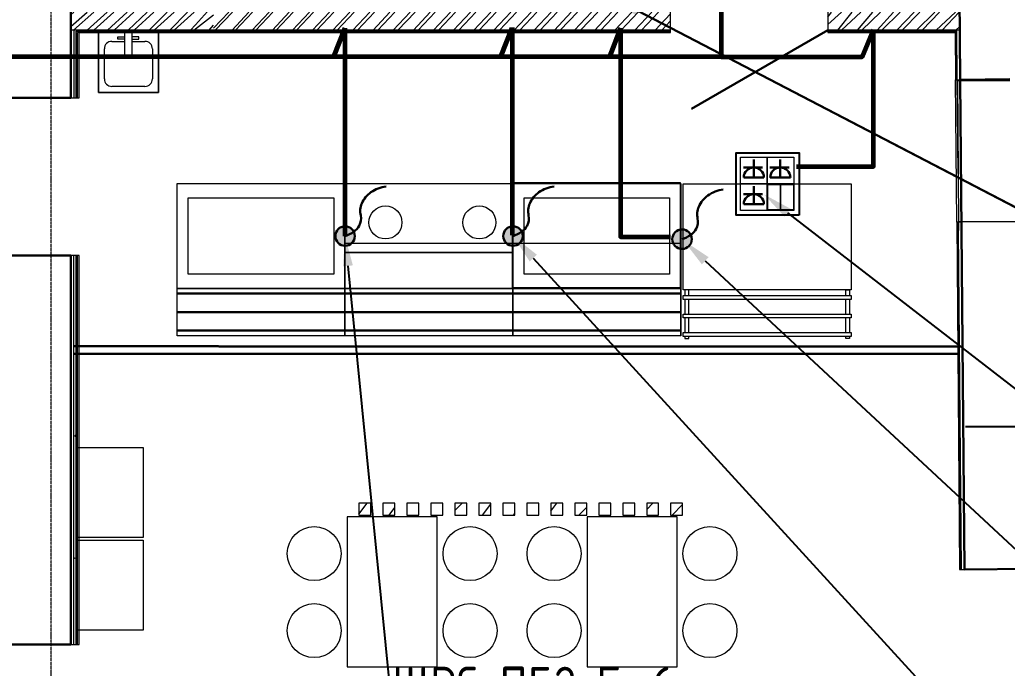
# Model space of a CAD drawing. Header units: millimetres. Extents: x -32 to 417638015, y -35 to 175284279.
# Drawn here: x 416313396 to 416319982, y 175258853 to 175263175 of the extents above; entities that cross this region are included whole.
import ezdxf
from ezdxf import colors
from ezdxf.entities.mleader import LeaderData, LeaderLine
from ezdxf.enums import TextEntityAlignment as Align
from ezdxf.math import Vec2, Vec3

# ---------------------------------------------------------------- set-up
doc = ezdxf.new("R2010")
doc.units = ezdxf.units.MM
doc.linetypes.add('ADSK_Линия сетки', pattern=[25, 20, -2.5, 0, -2.5])
doc.linetypes.add('ADSK_Штриховая_ш3 п1_5', pattern=[4.5, 3, -1.5])
for name, color, linetype, lineweight in [('_ЭМ_В полу', 26, 'Кабель в трубе', 60), ('_ЭМ_гофра', 5, 'Continuous', 60), ('_ЭМ_ТХ_пищеблок', 7, 'Continuous', 30), ('Атрибут', 7, 'Continuous', 5), ('Двери', 7, 'Continuous', 9), ('Оборудование', 7, 'Continuous', 18), ('Ограждение', 7, 'Continuous', 9), ('Оси', 253, 'Continuous', 9), ('Пищ_ОБорудование', 7, 'Continuous', 0), ('Сантехника', 7, 'Continuous', 18), ('Стены внутренние', 7, 'Continuous', 18), ('Стены наружные', 7, 'Continuous', 18), ('Стены несущие', 7, 'Continuous', 30), ('Стены отделка', 7, 'Continuous', 30), ('Стены штриховка', 7, 'Continuous', 9), ('ШТРИХОВКА', 252, 'Continuous', 15), ('Электро', 250, 'Continuous', 25), ('ЭОМ_Кабель для СУП', 150, 'Continuous', 9), ('ЭОМ_Кабельный вывод', 1, 'Continuous', 35)]:
    doc.layers.add(name, color=color, linetype=linetype, lineweight=lineweight)
for name, color, linetype in [('_ЭМ_Надписи', 7, 'Continuous'), ('PDF __ЭМ_Надписи', 7, 'Continuous'), ('ВНУТРЯНКА', 1, 'Continuous'), ('ЭОМ_Лотки рабочие', 5, 'Continuous')]:
    doc.layers.add(name, color=color, linetype=linetype)
doc.layers.add('PDF _ЭОМ _розетки', color=7, linetype='Continuous', true_color=0xeb0000)
doc.layers.add('Линии', color=7, linetype='Continuous', lineweight=9, true_color=0x00a600)
doc.styles.add('GOST Common', font='GOST_Common.ttf', dxfattribs={"width": 0.9, "height": 349.9999999999996})
doc.styles.add('ISOCPEUR', font='isocpeur.ttf', dxfattribs={"width": 0.85, "height": 274.9999999999997})
doc.styles.add('ЭОМ', font='isocpeur.ttf', dxfattribs={"width": 0.85, "height": 250})
doc.linetypes.add('Кабель в трубе', pattern='A,8,[133,ltypeshp.shx,S=1,R=0,X=10,Y=1.3],-3,[130,ltypeshp.shx,S=1.5,R=-45,X=-1.5,Y=0],8', length=19)
pattern_1 = [(45, (-31496.66335460375, 188.9018102923583), (-67.35192090801866, 67.35192090801866), []), (45, (-31451.76205460375, 188.9018102923583), (-67.35192090801866, 67.35192090801866), [])]

# ---------------------------------------------------------------- blocks, each defined once
blk = doc.blocks.new('_ЭМ_ТХ_Пищеблок')
at = {"layer": 'Оборудование', "color": 8}
for p, q in [((58426.31944596171, 32544.50999897247), (59546.31939578633, 32544.50999897247)), ((58426.31944596171, 31844.50983806216), (58426.31944596171, 32544.50999897247)), ((59546.31939578633, 32544.50999897247), (59546.31939578633, 31844.50983806216)), ((59546.31939578633, 31844.50983806216), (58426.31944596171, 31844.50983806216)), ((55524.56399908816, 30180.17139745396), (55524.56399908816, 30780.17139745396)), ((55524.56399908816, 30780.17139745396), (55964.56399908816, 30780.17139745396)), ((55964.56399908816, 30780.17139745396), (55964.56399908816, 30180.17139745396)), ((55964.56399908816, 30180.17139745396), (55524.56399908816, 30180.17139745396)), ((55524.56399908816, 29561.30993879514), (55524.56399908816, 30161.30993879514)), ((55524.56399908816, 30161.30993879514), (55964.56399908816, 30161.30993879514)), ((55964.56399908816, 30161.30993879514), (55964.56399908816, 29561.30993879514)), ((55964.56399908816, 29561.30993879514), (55524.56399908816, 29561.30993879514))]:
    blk.add_line(p, q, dxfattribs=at)
for points in [[(57324.4128524322, 30317.99643738959), (57324.4128524322, 29317.99643738959), (57924.4128524322, 29317.99643738959), (57924.4128524322, 30317.99643738959), (57324.4128524322, 30317.99643738959)], [(58924.41285243223, 30317.99643738959), (58924.41285243223, 29317.99643738959), (59524.41285243223, 29317.99643738959), (59524.41285243223, 30317.99643738959), (58924.41285243223, 30317.99643738959)]]:
    blk.add_lwpolyline(points, dxfattribs=at)
for centre in [(57104.75902408978, 30072.21913761347), (58144.06668077462, 30072.21913761347), (58704.75902408981, 30072.21913761347), (59744.06668077465, 30072.21913761347), (57104.75902408978, 29558.84773311661), (58144.06668077462, 29558.84773311661), (58704.75902408981, 29558.84773311661), (59744.06668077465, 29558.84773311661)]:
    blk.add_circle(centre, 180, dxfattribs=at)
at = {"layer": 'Пищ_ОБорудование', "color": 8, "lineweight": 15}
for points in [[(57310.11798858376, 31523.98853492335), (56190.11798858376, 31523.98853492335), (56190.11798858376, 32538.98853492335), (57310.11798858376, 32538.98853492335), (57310.11798858376, 31523.98853492335), (57310.11798858376, 32538.98853492335), (57310.11798858376, 31838.98853492335), (56190.11798858376, 31838.98853492335)], [(58430.11793840837, 31523.98853492335), (57310.11793840837, 31523.98853492335), (57310.11793840837, 32538.98853492335), (58430.11793840837, 32538.98853492335), (58430.11793840837, 31523.98853492335), (58430.11793840837, 31838.98853492335), (57310.11793840837, 31838.98853492335)], [(59550.11793840838, 31523.98853492335), (58430.11793840838, 31523.98853492335), (58430.11793840838, 32538.98853492335), (59550.11793840838, 32538.98853492335), (59550.11793840838, 31523.98853492335), (59550.11793840838, 32538.98853492335), (59550.11793840838, 31838.98853492335), (58430.11793840838, 31838.98853492335)], [(57235.11798858376, 31933.98853492335), (56265.11798858376, 31933.98853492335), (56265.11798858376, 32443.98853492335), (57235.11798858376, 32443.98853492335), (57235.11798858376, 31933.98853492335)], [(59475.11793840838, 31933.98853492335), (58505.11793840838, 31933.98853492335), (58505.11793840838, 32443.98853492335), (59475.11793840838, 32443.98853492335), (59475.11793840838, 31933.98853492335)], [(58430.11793840837, 31838.98853492335), (58430.11793840837, 32138.98853492335), (57310.11793840837, 32138.98853492335), (57310.11793840837, 31838.98853492335), (58430.11793840837, 31838.98853492335)], [(58430.11793840837, 32078.98853492335), (58430.11793840837, 32078.98853492335), (57310.11793840837, 32078.98853492335)], [(58430.11793840837, 32078.98853492335), (58430.11793840837, 31803.98853492335), (57310.11793840837, 31803.98853492335), (57310.11793840837, 32078.98853492335), (58430.11793840837, 32078.98853492335)]]:
    blk.add_lwpolyline(points, dxfattribs=at)
at = {"layer": 'Пищ_ОБорудование', "color": 8}
for points in [[(59566.43389052287, 31830.86457031989), (59566.43389052287, 32535.86457031989), (60686.43389052287, 32535.86457031989), (60686.43389052287, 31830.86457031989)], [(59550.11796349607, 31838.98853492335), (59550.11796349607, 32138.98868683816), (58430.11796349607, 32138.98868683816), (58430.11796349607, 31838.98853492335)], [(60686.43389052327, 31765.74923846649), (59566.43389052327, 31765.74923846649), (59566.43389052327, 31791.44772528124), (60686.43389052327, 31791.44772528124)], [(60686.43389052327, 31642.90405697655), (59566.43389052327, 31642.90405697655), (59566.43389052327, 31668.60254379082), (60686.43389052327, 31668.60254379082)], [(60686.43389052281, 31520.05887548666), (59566.43389052281, 31520.05887548666), (59566.43389052281, 31545.75736230094), (60686.43389052281, 31545.75736230094)]]:
    blk.add_lwpolyline(points, close=True, dxfattribs=at)
at = {"layer": 'Пищ_ОБорудование', "color": 8, "lineweight": 15}
for points in [[(56190.11798858375, 31523.98853492335), (56190.11798858375, 31838.98838300855), (57310.11793840837, 31838.98838300855), (57310.11793840837, 31523.98853492335)], [(57310.11798858375, 31523.98853492335), (57310.11798858375, 31838.98838300855), (58430.11793840837, 31838.98838300855), (58430.11793840837, 31523.98853492335)], [(58430.11793840837, 31523.98853492335), (58430.11793840837, 31838.98838300855), (59550.11788823298, 31838.98838300855), (59550.11788823298, 31523.98853492335)], [(56190.11798858375, 31800.3251301345), (56190.11798858375, 31809.17281216467), (57310.11793840837, 31809.17281216467), (57310.11793840837, 31800.3251301345)], [(57310.11798858375, 31800.3251301345), (57310.11798858375, 31809.17281216467), (58430.11793840837, 31809.17281216467), (58430.11793840837, 31800.3251301345)], [(58430.11793840837, 31800.3251301345), (58430.11793840837, 31809.17281216467), (59550.11788823298, 31809.17281216467), (59550.11788823298, 31800.3251301345)], [(56190.11798858375, 31677.06461795086), (56190.11798858375, 31685.91229998104), (57310.11793840837, 31685.91229998104), (57310.11793840837, 31677.06461795086)], [(57310.11798858375, 31677.06461795086), (57310.11798858375, 31685.91229998104), (58430.11793840837, 31685.91229998104), (58430.11793840837, 31677.06461795086)], [(58430.11793840837, 31677.06461795086), (58430.11793840837, 31685.91229998104), (59550.11788823298, 31685.91229998104), (59550.11788823298, 31677.06461795086)], [(56190.11798858375, 31553.80410576722), (56190.11798858375, 31562.6517877974), (57310.11793840837, 31562.6517877974), (57310.11793840837, 31553.80410576722)], [(57310.11798858375, 31553.80410576722), (57310.11798858375, 31562.6517877974), (58430.11793840837, 31562.6517877974), (58430.11793840837, 31553.80410576722)], [(58430.11793840837, 31553.80410576722), (58430.11793840837, 31562.6517877974), (59550.11788823298, 31562.6517877974), (59550.11788823298, 31553.80410576722)]]:
    blk.add_lwpolyline(points, close=True, dxfattribs=at)
at = {"layer": 'Пищ_ОБорудование', "color": 8}
for points in [[(59602.96840760758, 31791.44772528124), (59602.96840760758, 31830.83957031986), (59577.26992079307, 31830.83957031986), (59577.26992079307, 31791.44772528124)], [(60649.89937343897, 31791.44772528124), (60649.89937343897, 31830.83957031986), (60675.59786025347, 31830.83957031986), (60675.59786025347, 31791.44772528124)], [(59577.26992079307, 31765.74923846649), (59577.26992079307, 31668.60254379082)], [(59602.96840760758, 31668.60254379082), (59602.96840760758, 31765.74923846649)], [(60649.89937343897, 31668.60254379082), (60649.89937343897, 31765.74923846649)], [(60675.59786025347, 31765.74923846649), (60675.59786025347, 31668.60254379082)], [(59577.26992079307, 31642.90405697655), (59577.26992079307, 31545.75736230094)], [(59602.96840760758, 31545.75736230094), (59602.96840760758, 31642.90405697655)], [(60649.89937343897, 31545.75736230094), (60649.89937343897, 31642.90405697655)], [(60675.59786025347, 31642.90405697655), (60675.59786025347, 31545.75736230094)], [(59577.26992079307, 31520.05887548666), (59577.26992079307, 31505.81457031984), (59602.96840760758, 31505.81457031984), (59602.96840760758, 31520.05887548666)], [(60675.59786025347, 31520.05887548666), (60675.59786025347, 31505.81457031984), (60649.89937343897, 31505.81457031984), (60649.89937343897, 31520.05887548666)]]:
    blk.add_lwpolyline(points, dxfattribs=at)
blk.add_lwpolyline([(60126.45889052283, 31830.83957031986, 1), (60126.40889052278, 31830.83957031986, 1)], format="xyb", close=True, dxfattribs=at)
at = {"layer": 'Пищ_ОБорудование', "color": 8, "lineweight": 15}
for centre in [(57580.11793840837, 32278.98853492335), (58206.11793840837, 32278.98853492335)]:
    blk.add_circle(centre, 110, dxfattribs=at)
at = {"layer": 'Атрибут', "color": 8, "style": 'ISOCPEUR', "width": 0.85}
blk.add_attdef('№_ПОЗИЦИИ', text='', height=150, rotation=90, dxfattribs=at).set_placement((58331.67525722168, 39155.16258932042), align=Align.MIDDLE_CENTER)
blk = doc.blocks.new('ТХ пищеблок....')
at = {"layer": 'Оборудование', "color": 8}
for p, q in [((5761.027797204792, 17212.36734056642), (6881.027747029439, 17212.36734056642)), ((5761.027797204792, 16512.36717965611), (5761.027797204792, 17212.36734056642)), ((6881.027747029439, 17212.36734056642), (6881.027747029439, 16512.36717965611)), ((6881.027747029439, 16512.36717965611), (5761.027797204792, 16512.36717965611)), ((2859.272350331303, 14848.02873904794), (2859.272350331303, 15448.02873904794)), ((2859.272350331303, 15448.02873904794), (3299.272350331303, 15448.02873904794)), ((3299.272350331303, 15448.02873904794), (3299.272350331303, 14848.02873904794)), ((3299.272350331303, 14848.02873904794), (2859.272350331303, 14848.02873904794)), ((2859.272350331303, 14229.16728038911), (2859.272350331303, 14829.16728038911)), ((2859.272350331303, 14829.16728038911), (3299.272350331303, 14829.16728038911)), ((3299.272350331303, 14829.16728038911), (3299.272350331303, 14229.16728038911)), ((3299.272350331303, 14229.16728038911), (2859.272350331303, 14229.16728038911))]:
    blk.add_line(p, q, dxfattribs=at)
for points in [[(4659.121203675284, 14985.85377898352), (4659.121203675284, 13985.85377898352), (5259.121203675284, 13985.85377898352), (5259.121203675284, 14985.85377898352), (4659.121203675284, 14985.85377898352)], [(6259.121203675342, 14985.85377898352), (6259.121203675342, 13985.85377898352), (6859.121203675342, 13985.85377898352), (6859.121203675342, 14985.85377898352), (6259.121203675342, 14985.85377898352)]]:
    blk.add_lwpolyline(points, dxfattribs=at)
for centre in [(4439.467375332897, 14740.07647920743), (5478.775032017729, 14740.07647920743), (6039.467375332955, 14740.07647920743), (7078.775032017729, 14740.07647920743), (4439.467375332897, 14226.70507471054), (5478.775032017729, 14226.70507471054), (6039.467375332955, 14226.70507471054), (7078.775032017729, 14226.70507471054)]:
    blk.add_circle(centre, 180, dxfattribs=at)
at = {"layer": 'Пищ_ОБорудование', "color": 8, "lineweight": 15}
for points in [[(4644.826339826861, 16191.8458765173), (3524.826339826861, 16191.8458765173), (3524.826339826861, 17206.8458765173), (4644.826339826861, 17206.8458765173), (4644.826339826861, 16191.8458765173), (4644.826339826861, 17206.8458765173), (4644.826339826861, 16506.8458765173), (3524.826339826861, 16506.8458765173)], [(5764.82628965145, 16191.8458765173), (4644.82628965145, 16191.8458765173), (4644.82628965145, 17206.8458765173), (5764.82628965145, 17206.8458765173), (5764.82628965145, 16191.8458765173), (5764.82628965145, 16506.8458765173), (4644.82628965145, 16506.8458765173)], [(6884.826289651508, 16191.8458765173), (5764.826289651508, 16191.8458765173), (5764.826289651508, 17206.8458765173), (6884.826289651508, 17206.8458765173), (6884.826289651508, 16191.8458765173), (6884.826289651508, 17206.8458765173), (6884.826289651508, 16506.8458765173), (5764.826289651508, 16506.8458765173)], [(4569.826339826861, 16601.8458765173), (3599.826339826861, 16601.8458765173), (3599.826339826861, 17111.8458765173), (4569.826339826861, 17111.8458765173), (4569.826339826861, 16601.8458765173)], [(6809.826289651508, 16601.8458765173), (5839.826289651508, 16601.8458765173), (5839.826289651508, 17111.8458765173), (6809.826289651508, 17111.8458765173), (6809.826289651508, 16601.8458765173)], [(5764.82628965145, 16506.8458765173), (5764.82628965145, 16806.8458765173), (4644.82628965145, 16806.8458765173), (4644.82628965145, 16506.8458765173), (5764.82628965145, 16506.8458765173)], [(5764.82628965145, 16746.8458765173), (5764.82628965145, 16746.8458765173), (4644.82628965145, 16746.8458765173)], [(5764.82628965145, 16746.8458765173), (5764.82628965145, 16471.8458765173), (4644.82628965145, 16471.8458765173), (4644.82628965145, 16746.8458765173), (5764.82628965145, 16746.8458765173)]]:
    blk.add_lwpolyline(points, dxfattribs=at)
at = {"layer": 'Пищ_ОБорудование', "color": 8}
for points in [[(6901.142241765978, 16498.72191191383), (6901.142241765978, 17203.72191191383), (8021.142241765978, 17203.72191191383), (8021.142241765978, 16498.72191191383)], [(6884.826314739184, 16506.8458765173), (6884.826314739184, 16806.84602843213), (5764.826314739184, 16806.84602843213), (5764.826314739184, 16506.8458765173)], [(8021.142241766385, 16433.60658006044), (6901.142241766385, 16433.60658006044), (6901.142241766385, 16459.30506687518), (8021.142241766385, 16459.30506687518)], [(8021.142241766385, 16310.7613985705), (6901.142241766385, 16310.7613985705), (6901.142241766385, 16336.45988538477), (8021.142241766385, 16336.45988538477)], [(8021.14224176592, 16187.91621708061), (6901.14224176592, 16187.91621708061), (6901.14224176592, 16213.61470389488), (8021.14224176592, 16213.61470389488)]]:
    blk.add_lwpolyline(points, close=True, dxfattribs=at)
at = {"layer": 'Пищ_ОБорудование', "color": 8, "lineweight": 15}
for points in [[(3524.826339826861, 16191.8458765173), (3524.826339826861, 16506.84572460246), (4644.82628965145, 16506.84572460246), (4644.82628965145, 16191.8458765173)], [(3524.826339826861, 16468.18247172842), (3524.826339826861, 16477.03015375859), (4644.82628965145, 16477.03015375859), (4644.82628965145, 16468.18247172842)], [(4644.826339826861, 16191.8458765173), (4644.826339826861, 16506.84572460246), (5764.82628965145, 16506.84572460246), (5764.82628965145, 16191.8458765173)], [(4644.826339826861, 16468.18247172842), (4644.826339826861, 16477.03015375859), (5764.82628965145, 16477.03015375859), (5764.82628965145, 16468.18247172842)], [(5764.82628965145, 16191.8458765173), (5764.82628965145, 16506.84572460246), (6884.826239476097, 16506.84572460246), (6884.826239476097, 16191.8458765173)], [(5764.82628965145, 16468.18247172842), (5764.82628965145, 16477.03015375859), (6884.826239476097, 16477.03015375859), (6884.826239476097, 16468.18247172842)], [(3524.826339826861, 16344.92195954482), (3524.826339826861, 16353.769641575), (4644.82628965145, 16353.769641575), (4644.82628965145, 16344.92195954482)], [(4644.826339826861, 16344.92195954482), (4644.826339826861, 16353.769641575), (5764.82628965145, 16353.769641575), (5764.82628965145, 16344.92195954482)], [(5764.82628965145, 16344.92195954482), (5764.82628965145, 16353.769641575), (6884.826239476097, 16353.769641575), (6884.826239476097, 16344.92195954482)], [(3524.826339826861, 16221.66144736117), (3524.826339826861, 16230.50912939134), (4644.82628965145, 16230.50912939134), (4644.82628965145, 16221.66144736117)], [(4644.826339826861, 16221.66144736117), (4644.826339826861, 16230.50912939134), (5764.82628965145, 16230.50912939134), (5764.82628965145, 16221.66144736117)], [(5764.82628965145, 16221.66144736117), (5764.82628965145, 16230.50912939134), (6884.826239476097, 16230.50912939134), (6884.826239476097, 16221.66144736117)]]:
    blk.add_lwpolyline(points, close=True, dxfattribs=at)
at = {"layer": 'Пищ_ОБорудование', "color": 8}
for points in [[(6937.676758850692, 16459.30506687518), (6937.676758850692, 16498.69691191381), (6911.978272036184, 16498.69691191381), (6911.978272036184, 16459.30506687518)], [(7984.607724682079, 16459.30506687518), (7984.607724682079, 16498.69691191381), (8010.306211496587, 16498.69691191381), (8010.306211496587, 16459.30506687518)], [(6911.978272036184, 16433.60658006044), (6911.978272036184, 16336.45988538477)], [(6937.676758850692, 16336.45988538477), (6937.676758850692, 16433.60658006044)], [(7984.607724682079, 16336.45988538477), (7984.607724682079, 16433.60658006044)], [(8010.306211496587, 16433.60658006044), (8010.306211496587, 16336.45988538477)], [(6911.978272036184, 16310.7613985705), (6911.978272036184, 16213.61470389488)], [(6937.676758850692, 16213.61470389488), (6937.676758850692, 16310.7613985705)], [(7984.607724682079, 16213.61470389488), (7984.607724682079, 16310.7613985705)], [(8010.306211496587, 16310.7613985705), (8010.306211496587, 16213.61470389488)], [(6911.978272036184, 16187.91621708061), (6911.978272036184, 16173.67191191379), (6937.676758850692, 16173.67191191379), (6937.676758850692, 16187.91621708061)], [(8010.306211496587, 16187.91621708061), (8010.306211496587, 16173.67191191379), (7984.607724682079, 16173.67191191379), (7984.607724682079, 16187.91621708061)]]:
    blk.add_lwpolyline(points, dxfattribs=at)
blk.add_lwpolyline([(7461.167241765943, 16498.69691191381, 1), (7461.117241765896, 16498.69691191381, 1)], format="xyb", close=True, dxfattribs=at)
at = {"layer": 'Пищ_ОБорудование', "color": 8, "lineweight": 15}
for centre in [(4914.82628965145, 16946.8458765173), (5540.82628965145, 16946.8458765173)]:
    blk.add_circle(centre, 110, dxfattribs=at)
blk = doc.blocks.new('1 этаж')
at = {"layer": 'Ограждение'}
h = blk.add_hatch(dxfattribs=at)
h.set_pattern_fill('FP_23', color=8, style=0, pattern_type=2)
h.set_pattern_definition([(45, (557.2005734382547, 188.9018102923583), (-106.0660171779821, 106.0660171779821), [])])
h.paths.add_polyline_path([(52018.90259477979, 28362.64824768168), (52018.90259477979, 28442.64824768166), (51938.90259477978, 28442.64824768166), (51938.90259477978, 28362.64824768168)])
h.paths.add_polyline_path([(51778.90259477981, 28362.64824768168), (51858.90259477979, 28362.64824768168), (51858.90259477979, 28442.64824768166), (51778.90259477981, 28442.64824768166), (51778.90259477981, 28424.48864428427)])
h.paths.add_polyline_path([(52165.25565726882, 28362.64824768168), (52178.90259477979, 28362.64824768168), (52178.90259477979, 28442.64824768166), (52098.90259477981, 28442.64824768166), (52098.90259477981, 28362.64824768168)])
h.paths.add_polyline_path([(51618.90259477978, 28362.64824768168), (51698.90259477979, 28362.64824768168), (51698.90259477979, 28442.64824768166), (51618.90259477978, 28442.64824768166)])
h.paths.add_polyline_path([(51458.90259477978, 28362.64824768168), (51538.9025947798, 28362.64824768168), (51538.9025947798, 28442.64824768166), (51458.90259477978, 28442.64824768166)])
h.paths.add_polyline_path([(53618.90259477981, 28362.64824768168), (53618.90259477981, 28442.64824768166), (53538.90259477976, 28442.64824768166), (53538.90259477976, 28362.64824768168)])
h.paths.add_polyline_path([(53058.9025947798, 28362.64824768168), (53138.90259477978, 28362.64824768168), (53138.90259477978, 28442.64824768166), (53058.9025947798, 28442.64824768166)])
h.paths.add_polyline_path([(53218.90259477976, 28362.64824768168), (53298.90259477978, 28362.64824768168), (53298.90259477978, 28442.64824768166), (53218.90259477976, 28442.64824768166)])
h.paths.add_polyline_path([(53458.90259477978, 28362.64824768168), (53457.79926623015, 28442.64824768166), (53378.90259477979, 28442.64824768166), (53378.90259477979, 28362.64824768168), (53441.64962047454, 28362.64824768168)])
h.paths.add_polyline_path([(52978.90259477978, 28362.64824768168), (52978.90259477978, 28442.64824768166), (52898.90259477976, 28442.64824768166), (52898.90259477976, 28362.64824768168)])
h.paths.add_polyline_path([(52818.90259477979, 28362.64824768168), (52818.90259477979, 28442.64824768166), (52738.9025947798, 28442.64824768166), (52738.9025947798, 28362.64824768168)])
h.paths.add_polyline_path([(52418.90259477981, 28362.64824768168), (52498.90259477979, 28362.64824768168), (52498.90259477979, 28442.64824768166), (52418.90259477981, 28442.64824768166)])
h.paths.add_polyline_path([(52658.90259477979, 28362.64824768168), (52658.90259477979, 28442.64824768166), (52578.90259477977, 28442.64824768166), (52578.90259477977, 28362.64824768168), (52593.05525988669, 28362.64824768168)])
h.paths.add_polyline_path([(52258.90259477977, 28362.64824768168), (52338.90259477979, 28362.64824768168), (52338.90259477979, 28442.64824768166), (52258.90259477977, 28442.64824768166)])
at = {"layer": 'Стены внутренние', "lineweight": 9}
h = blk.add_hatch(dxfattribs=at)
h.set_pattern_fill('FP_12', color=8, style=0, pattern_type=2)
h.set_pattern_definition([(0, (557.2005734382547, 188.9018102923583), (406.4, 101.6), [33.528, -271.272, 33.528, -271.272, -1625.6]), (0, (557.2005734382547, 188.9018102923583), (406.4, 101.6), [-609.6, 33.528, -576.072, 33.528, -271.272, -711.2]), (0, (557.2005734382547, 188.9018102923583), (406.4, 101.6), [-1524, 33.528, -169.672, 33.528, -474.472]), (120, (709.6005734382488, 239.7018102923575), (-291.1881810244989, 301.1527240979959), [33.52799999999996, -271.2719999999997, 33.52799999999996, -271.2719999999997, -1625.599999999999]), (120, (709.6005734382488, 239.7018102923575), (-291.1881810244989, 301.1527240979959), [-609.5999999999995, 33.52799999999996, -576.0719999999994, 33.52799999999996, -271.2719999999997, -711.1999999999995]), (120, (709.6005734382488, 239.7018102923575), (-291.1881810244989, 301.1527240979959), [-1523.999999999999, 33.52799999999996, -169.6719999999999, 33.52799999999996, -474.4719999999997]), (240, (760.4005734382372, 442.9018102923583), (-115.2118189755009, -402.7527240979958), [33.528, -271.272, 33.528, -271.272, -1625.6]), (240, (760.4005734382372, 442.9018102923583), (-115.2118189755009, -402.7527240979958), [-609.6, 33.528, -576.072, 33.528, -271.272, -711.2]), (240, (760.4005734382372, 442.9018102923583), (-115.2118189755009, -402.7527240979958), [-1524, 33.528, -169.672, 33.528, -474.472])])
h.paths.add_polyline_path([(49573.08537243842, 23217.02037497775), (49573.08537243842, 26451.22015265742), (49558.08537243842, 26451.22015265742), (49558.08537243845, 23217.02037497775)])
h.paths.add_polyline_path([(49573.08537243842, 27501.22015265745), (49573.08537243842, 30093.90181029226), (49558.08537243845, 30093.90181029226), (49558.08537243845, 27501.22015265745)])
h.paths.add_polyline_path([(49573.08537243848, 31143.90181029221), (49573.08537243848, 31600.18170692474), (49558.08537243845, 31600.18170692474), (49558.08537243842, 31143.90181029221)])
at = {"layer": 'Стены штриховка'}
h = blk.add_hatch(dxfattribs=at)
h.set_pattern_fill('ANSI32', color=8, scale=10)
h.set_pattern_definition(pattern_1)
h.paths.add_polyline_path([(53537.39803568236, 31715.18170692473), (50490.65650636892, 31715.18170692474), (50490.65650636892, 31595.18170692469), (53537.39803568236, 31595.18170692469)])
h.paths.add_polyline_path([(55466.96750310625, 31715.18170692474), (54587.39803568236, 31715.18170692473), (54587.39803568236, 31595.18170692469), (55467.77627467681, 31595.18170692469)])
h.paths.add_polyline_path([(50370.19297293841, 31595.1817069247), (50490.19297293836, 31595.1817069247), (50490.19297293836, 33454.46102923344), (50370.19297293841, 33454.46102923344), (50370.19297293841, 31715.18170692477)])
h = blk.add_hatch(dxfattribs=at)
h.set_pattern_fill('ANSI32', color=8, scale=10)
h.set_pattern_definition(pattern_1)
h.paths.add_polyline_path([(49766.01741707962, 31595.1817069247), (50370.19297293841, 31595.1817069247), (50369.47263594522, 31715.18170692474), (49538.08537243839, 31715.18170692474), (49538.08537243839, 31595.1817069247)])
at = {"layer": 'Двери', "color": 8, "lineweight": 30}
blk.add_line((54587.39803568234, 31595.18170692373), (53678.07136170868, 31070.18170692373), dxfattribs=at)
at = {"layer": 'Линии', "color": 8}
blk.add_line((55461.10377944662, 30319.22511667638), (55981.10377944662, 30319.22511667638), dxfattribs=at)
at = {"layer": 'Линии', "color": 8, "linetype": 'ADSK_Штриховая_ш3 п1_5', "lineweight": 30}
for p, q in [((49558.08537243842, 29487.7060188029), (55455.71235965483, 29486.31845677447)), ((55454.11290345545, 29436.78540872113), (49558.08537243842, 29437.7060188029))]:
    blk.add_line(p, q, dxfattribs=at)
at = {"layer": 'Ограждение', "color": 8, "lineweight": 18}
for p, q in [((51538.90259477974, 28442.64824768163), (51458.90259477973, 28442.64824768163)), ((51458.90259477973, 28442.64824768163), (51458.90259477973, 28362.64824768165)), ((51538.90259477974, 28362.64824768165), (51538.90259477974, 28442.64824768163)), ((51698.90259477974, 28442.64824768163), (51618.90259477973, 28442.64824768163)), ((51618.90259477973, 28442.64824768163), (51618.90259477973, 28362.64824768165)), ((51698.90259477974, 28362.64824768165), (51698.90259477974, 28442.64824768163)), ((51858.90259477974, 28442.64824768163), (51778.90259477976, 28442.64824768163)), ((51778.90259477976, 28442.64824768163), (51778.90259477976, 28362.64824768165)), ((51858.90259477974, 28362.64824768165), (51858.90259477974, 28442.64824768163)), ((52018.90259477974, 28442.64824768163), (51938.90259477973, 28442.64824768163)), ((51938.90259477973, 28442.64824768163), (51938.90259477973, 28362.64824768165)), ((52018.90259477974, 28362.64824768165), (52018.90259477974, 28442.64824768163)), ((52178.90259477974, 28442.64824768163), (52098.90259477976, 28442.64824768163)), ((52098.90259477976, 28442.64824768163), (52098.90259477976, 28362.64824768165)), ((52178.90259477974, 28362.64824768165), (52178.90259477974, 28442.64824768163)), ((52338.90259477973, 28442.64824768163), (52258.90259477972, 28442.64824768163)), ((52258.90259477972, 28442.64824768163), (52258.90259477972, 28362.64824768165)), ((52338.90259477973, 28362.64824768165), (52338.90259477973, 28442.64824768163)), ((52498.90259477973, 28442.64824768163), (52418.90259477976, 28442.64824768163)), ((52418.90259477976, 28442.64824768163), (52418.90259477976, 28362.64824768165)), ((52498.90259477973, 28362.64824768165), (52498.90259477973, 28442.64824768163)), ((52658.90259477973, 28442.64824768163), (52578.90259477972, 28442.64824768163)), ((52578.90259477972, 28442.64824768163), (52578.90259477972, 28362.64824768165)), ((52658.90259477973, 28362.64824768165), (52658.90259477973, 28442.64824768163)), ((52818.90259477973, 28442.64824768163), (52738.90259477975, 28442.64824768163)), ((52738.90259477975, 28442.64824768163), (52738.90259477975, 28362.64824768165)), ((52818.90259477973, 28362.64824768165), (52818.90259477973, 28442.64824768163)), ((52978.90259477973, 28442.64824768163), (52898.90259477971, 28442.64824768163)), ((52898.90259477971, 28442.64824768163), (52898.90259477971, 28362.64824768165)), ((52978.90259477973, 28362.64824768165), (52978.90259477973, 28442.64824768163)), ((53138.90259477973, 28442.64824768163), (53058.90259477975, 28442.64824768163)), ((53058.90259477975, 28442.64824768163), (53058.90259477975, 28362.64824768165)), ((53138.90259477973, 28362.64824768165), (53138.90259477973, 28442.64824768163)), ((53298.90259477973, 28442.64824768163), (53218.90259477971, 28442.64824768163)), ((53218.90259477971, 28442.64824768163), (53218.90259477971, 28362.64824768165)), ((53298.90259477973, 28362.64824768165), (53298.90259477973, 28442.64824768163)), ((53458.90259477973, 28442.64824768163), (53378.90259477974, 28442.64824768163)), ((53378.90259477974, 28442.64824768163), (53378.90259477974, 28362.64824768165)), ((53458.90259477973, 28362.64824768165), (53458.90259477973, 28442.64824768163)), ((53618.90259477976, 28442.64824768163), (53538.90259477971, 28442.64824768163)), ((53538.90259477971, 28442.64824768163), (53538.90259477971, 28362.64824768165)), ((53618.90259477976, 28362.64824768165), (53618.90259477976, 28442.64824768163)), ((51458.90259477973, 28362.64824768165), (51538.90259477974, 28362.64824768165)), ((51618.90259477973, 28362.64824768165), (51698.90259477974, 28362.64824768165)), ((51778.90259477976, 28362.64824768165), (51858.90259477974, 28362.64824768165)), ((51938.90259477973, 28362.64824768165), (52018.90259477974, 28362.64824768165)), ((52098.90259477976, 28362.64824768165), (52178.90259477974, 28362.64824768165)), ((52258.90259477972, 28362.64824768165), (52338.90259477973, 28362.64824768165)), ((52418.90259477976, 28362.64824768165), (52498.90259477973, 28362.64824768165)), ((52578.90259477972, 28362.64824768165), (52658.90259477973, 28362.64824768165)), ((52738.90259477975, 28362.64824768165), (52818.90259477973, 28362.64824768165)), ((52898.90259477971, 28362.64824768165), (52978.90259477973, 28362.64824768165)), ((53058.90259477975, 28362.64824768165), (53138.90259477973, 28362.64824768165)), ((53218.90259477971, 28362.64824768165), (53298.90259477973, 28362.64824768165)), ((53378.90259477974, 28362.64824768165), (53458.90259477973, 28362.64824768165)), ((53538.90259477971, 28362.64824768165), (53618.90259477976, 28362.64824768165))]:
    blk.add_line(p, q, dxfattribs=at)
at = {"layer": 'Оси', "color": 8, "linetype": 'ADSK_Линия сетки'}
blk.add_line((49406.76592647671, -4162.595295516368), (49406.76592647678, 44411.90026894388), dxfattribs=at)
at = {"layer": 'Сантехника', "color": 8}
for p, q in [((49722.10230029389, 31580.18170692465), (49722.10230029389, 31180.18170692465)), ((49722.10230029389, 31180.18170692465), (49722.10230029389, 31580.18170692465)), ((49852.10230029389, 31550.18172948809), (49897.10224768653, 31550.18172948809)), ((49852.10230029389, 31535.18171256515), (49852.10230029389, 31550.18172948809)), ((49897.10224768653, 31580.18170692465), (49897.10224768653, 31415.16879144959)), ((49947.1023529013, 31415.16879144959), (49947.1023529013, 31580.18170692465)), ((49992.1023529013, 31550.18169623778), (49947.1023529013, 31550.18169623778)), ((49992.1023529013, 31535.18170128532), (49992.1023529013, 31550.18169623778)), ((50122.10230029389, 31180.18170692465), (50122.10230029389, 31580.18170692465)), ((50122.10230029389, 31580.18170692465), (50122.10230029389, 31180.18170692465)), ((49812.1023002939, 31520.18244559401), (49897.10224768653, 31520.18244559401)), ((49897.10224768653, 31535.18171256515), (49852.10230029389, 31535.18171256515)), ((49947.1023529013, 31535.18170128532), (49992.1023529013, 31535.18170128532)), ((49947.1023529013, 31520.18244559401), (50032.10156228699, 31520.18244559401)), ((49762.10230029389, 31270.18096825115), (49762.10230029389, 31470.18244559401)), ((50082.10156228699, 31470.18244559401), (50082.10156228699, 31270.18096825116)), ((49897.10224768653, 31415.16879144959), (49947.1023529013, 31415.16879144959)), ((50032.10156228699, 31220.18096825116), (49812.10230029388, 31220.18096825116)), ((49722.10230029389, 31180.18170692465), (50122.10230029389, 31180.18170692465)), ((50122.10230029389, 31180.18170692465), (49722.10230029389, 31180.18170692465))]:
    blk.add_line(p, q, dxfattribs=at)
for centre, radius, start, end in [((49812.1023002939, 31470.18244559401), 50.00000000000545, 90, 180), ((50032.10156228699, 31470.18244559401), 50.00000000000004, 0, 90), ((49812.10230029388, 31270.18096825115), 49.99999999999496, 180, 270), ((50032.10156228699, 31270.18096825116), 49.99999999999994, 270, 0)]:
    blk.add_arc(centre, radius, start, end, dxfattribs=at)
at = {"layer": 'Стены внутренние', "color": 8}
for p, q in [((55455.6749845047, 30638.4703317802), (55450.61062238592, 31264.6498740778)), ((55450.65914709316, 31258.6500703016), (55470.65849301379, 31258.81181932571)), ((55456.39436283516, 30638.47614990762), (55455.6749845047, 30638.4703317802))]:
    blk.add_line(p, q, dxfattribs=at)
at = {"layer": 'Стены наружные', "color": 8}
for p, q in [((55447.01347180892, 30314.58971156062), (55439.33039316395, 31264.55864279076)), ((55451.33000071632, 31264.65569220522), (55459.01307936129, 30314.68676097508))]:
    blk.add_line(p, q, dxfattribs=at)
at = {"layer": 'Стены несущие', "color": 8}
for p, q in [((49538.08537243839, 31143.90181029219), (49538.08537243839, 35551.90181029221)), ((55470.60996830653, 31264.81162310188), (55443.85183871887, 34573.30200056058)), ((55470.60996830653, 31264.8116231019), (55800.59917599705, 31267.48048199962)), ((55800.64770070428, 31261.48067822343), (55470.65849301376, 31258.81181932568)), ((55470.65849301376, 31258.81181932568), (55478.745944219, 30258.84452329395)), ((49028.08537243842, 31143.90181029219), (49538.08537243839, 31143.90181029219)), ((55478.745944219, 30258.84452329395), (55479.4653225494, 30258.85034142136)), ((55497.73487482202, 27999.92421968575), (55479.4653225494, 30258.85034142142)), ((49538.08537243839, 30093.90181029223), (49028.08537243842, 30093.90181029223)), ((49538.08537243839, 30093.90181029223), (49538.08537243839, 27501.22015265739)), ((55497.73487482179, 27999.92421968575), (55937.00110674553, 28003.4768800886)), ((49028.08537243842, 27501.22015265739), (49538.08537243839, 27501.22015265739))]:
    blk.add_line(p, q, dxfattribs=at)
at = {"layer": 'Стены отделка', "color": 8, "lineweight": 9}
for p, q in [((53537.39803568236, 31580.18170692472), (53537.39803568236, 31731.08170692472)), ((54587.39803568236, 31731.08170692472), (54587.39803568236, 31580.18170692472)), ((49558.08537243839, 31595.1817069247), (49558.08537243839, 31143.90181029219)), ((49593.08537243842, 31580.18170692472), (53537.39803568236, 31580.18170692472)), ((49593.08537243842, 31143.90181029219), (49593.08537243842, 31580.18170692472)), ((54587.39803568236, 31580.18170692472), (55436.615969237, 31580.18170692468)), ((55436.70493410976, 31589.18170692469), (55439.33039316395, 31264.55864279074)), ((55450.61062238592, 31264.6498740778), (55447.9373748902, 31595.18170692469)), ((55439.33039316395, 31264.55864279074), (55470.60996830653, 31264.81162310188)), ((49538.08537243839, 31143.90181029219), (49593.08537243842, 31143.90181029219)), ((55479.01242528192, 30314.84850999918), (55447.01347180892, 30314.5897115606)), ((55447.01347180892, 30314.5897115606), (55465.735921349, 27999.66542124717)), ((55459.01307936129, 30314.6867609751), (55459.46597662877, 30258.68859239728)), ((55479.4653225494, 30258.85034142142), (55479.01242528192, 30314.84850999918)), ((49593.08537243842, 30093.90181029223), (49538.08537243839, 30093.90181029223)), ((49593.08537243836, 27501.22015265739), (49593.08537243842, 30093.90181029223)), ((55465.735921349, 27999.66542124717), (55497.73487482179, 27999.92421968575)), ((49538.08537243839, 27501.22015265739), (49593.08537243836, 27501.22015265739))]:
    blk.add_line(p, q, dxfattribs=at)
at = {"layer": 'Стены штриховка', "color": 8}
for p, q in [((53537.39803568236, 31595.18170692469), (49538.08537243836, 31595.1817069247)), ((49573.08537243842, 31589.18170692473), (53537.39803568236, 31589.18170692469)), ((49573.08537243842, 31143.90181029224), (49573.08537243842, 31589.18170692474)), ((49593.08537243842, 31580.18170692472), (49582.08537243836, 31580.18170692472)), ((49582.08537243839, 31143.90181029219), (49582.08537243836, 31580.18170692472)), ((55467.77627467681, 31595.18170692469), (54587.39803568236, 31595.18170692469)), ((54587.39803568236, 31589.18170692473), (55447.82414687032, 31589.18170692469)), ((55438.7049995198, 31589.1817069247), (55441.33032775603, 31264.57481769317)), ((55449.01340640101, 30314.605886463), (55467.73585594108, 27999.68159614957)), ((55477.73552890139, 27999.76247066161), (55459.46597662877, 30258.68859239728)), ((49558.08537243839, 27501.22015265739), (49558.08537243839, 30093.90181029223)), ((49573.08537243836, 27501.22015265739), (49573.08537243836, 30093.90181029223)), ((49582.08537243839, 27501.22015265739), (49582.08537243839, 30093.90181029223))]:
    blk.add_line(p, q, dxfattribs=at)
at = {"layer": 'ЭОМ_Лотки рабочие'}
blk.add_blockref('ТХ пищеблок....', (46722.0575752336, 13366.04446869802), dxfattribs=at)
blk = doc.blocks.new('*U930')
at = {"lineweight": -2}
h = blk.add_hatch(color=0, dxfattribs=at)
h.dxf.hatch_style = 1
edge = h.paths.add_edge_path()
edge.add_arc((0, 0), 65, 0, 360)
at = {"color": 0, "lineweight": -2}
blk.add_lwpolyline([(0, 0, -0.08936249028699324), (-57.63352208770608, 28.10415613326493, -0.1054592248489479), (-93.92673001432374, 68.76554799783862, -0.1873399643475958), (-104.0977971588253, 136.9082143555222, 0.1592570552632497), (-111.6048559159729, 216.841097212785, 0.1381598355351745), (-172.4482583931833, 291.4552391964358, 0.1214254163346998), (-274.126601350174, 330.9465621679859)], format="xyb", dxfattribs=at)
blk.add_circle((0, 0), 65, dxfattribs=at)
at = {"color": 7, "style": 'GOST Common', "width": 0.9}
blk.add_attdef('ОБОРУДОВАНИЕ', (25.45192302420901, 114.7032888709673), '', height=250, dxfattribs=at)
blk = doc.blocks.new('*U931')
at = {"lineweight": -2}
h = blk.add_hatch(color=0, dxfattribs=at)
h.dxf.hatch_style = 1
edge = h.paths.add_edge_path()
edge.add_arc((0, 0), 65, 0, 360)
at = {"color": 0, "lineweight": -2}
blk.add_lwpolyline([(0, 0, -0.08936249028699324), (-57.63352208770608, 28.10415613326493, -0.1054592248489479), (-93.92673001432374, 68.76554799783862, -0.1873399643475958), (-104.0977971588253, 136.9082143555222, 0.1592570552632497), (-111.6048559159729, 216.841097212785, 0.1381598355351745), (-172.4482583931833, 291.4552391964358, 0.1214254163346998), (-274.126601350174, 330.9465621679859)], format="xyb", dxfattribs=at)
blk.add_circle((0, 0), 65, dxfattribs=at)
at = {"color": 7, "style": 'GOST Common', "width": 0.9}
blk.add_attdef('ОБОРУДОВАНИЕ', (25.45192302420901, 114.7032888709673), '', height=250, dxfattribs=at)
blk = doc.blocks.new('*U946')
at = {"lineweight": -2}
h = blk.add_hatch(color=0, dxfattribs=at)
h.dxf.hatch_style = 1
edge = h.paths.add_edge_path()
edge.add_arc((0, 0), 65, 0, 360)
at = {"color": 0, "lineweight": -2}
blk.add_lwpolyline([(0, 0, -0.08936249028699324), (-57.63352208770608, 28.10415613326493, -0.1054592248489479), (-93.92673001432374, 68.76554799783862, -0.1873399643475958), (-104.0977971588253, 136.9082143555222, 0.1592570552632497), (-111.6048559159729, 216.841097212785, 0.1381598355351745), (-172.4482583931833, 291.4552391964358, 0.1214254163346998), (-274.126601350174, 330.9465621679859)], format="xyb", dxfattribs=at)
blk.add_circle((0, 0), 65, dxfattribs=at)
at = {"color": 7, "style": 'GOST Common', "width": 0.9}
blk.add_attdef('ОБОРУДОВАНИЕ', (25.45192302420901, 114.7032888709673), '', height=250, dxfattribs=at)
blk = doc.blocks.new('Блок из 4 розеток')
for points in [[(-208.9783708788818, 203.0809055665159), (-124.0583987158388, 203.0809055665159), (-124.0583987158388, 33.54732285341015), (-208.9783708788818, 33.54732285341015)], [(-124.0583987158388, 203.0809055665159), (-39.13842655279586, 203.0809055665159), (-39.13842655279586, 33.54732285341015), (-124.0583987158388, 33.54732285341015)]]:
    blk.add_lwpolyline(points, close=True)
at = {"layer": 'PDF _ЭОМ _розетки', "color": 3, "linetype": 'Continuous', "lineweight": 25, "transparency": 33554687}
blk.add_lwpolyline([(0, 0), (-421.6430145604536, 0), (-421.6430145604536, 415.1863302998245), (0, 415.1863302998245)], close=True, dxfattribs=at)
at = {"layer": 'PDF _ЭОМ _розетки', "color": 7, "linetype": 'Continuous', "lineweight": 20, "transparency": 33554687}
for points in [[(-213.3615254405886, 384.8508627258707), (-213.3615254405886, 207.0495915256906), (-391.1627966398373, 207.0495915256906), (-391.1627966398373, 384.850862726802)], [(-35.56025424040854, 384.8508627258707), (-35.56025424040854, 207.0495915256906), (-213.3615254405886, 207.0495915256906), (-213.3615254405886, 384.8508627258707)], [(-213.3615254405886, 207.0495915247593), (-213.3615254405886, 29.24832032457925), (-391.1627966398373, 29.24832032457925), (-391.1627966398373, 207.0495915256906)], [(-35.56025424040854, 207.0495915247593), (-35.56025424040854, 29.24832032457925), (-213.3615254405886, 29.24832032457925), (-213.3615254405886, 207.0495915247593)]]:
    blk.add_lwpolyline(points, close=True, dxfattribs=at)
at = {"layer": 'ВНУТРЯНКА', "color": 5, "lineweight": 30, "ltscale": 100, "transparency": 33554687}
for p, q in [((-244.3192684613168, 316.9515111253131), (-372.1882726578042, 316.9515111262444)), ((-67.62614537868649, 316.9515111253131), (-195.4951495751739, 316.9515111253131)), ((-244.3192684622481, 139.1502399242017), (-372.1882726587355, 139.1502399251331))]:
    blk.add_line(p, q, dxfattribs=at)
at = {"layer": 'Электро', "color": 5, "lineweight": 30, "transparency": 33554687}
for p, q in [((-303.1640448067337, 249.8340325758327), (-303.1640448067337, 369.8958176730666)), ((-126.4709217250347, 249.8340325758327), (-126.4709217250347, 369.8958176730666)), ((-370.4317668490112, 249.8340325758327), (-235.8956041466445, 249.8340325758327)), ((-193.7386437673122, 249.8340325758327), (-59.20248106401414, 249.8340325758327)), ((-303.1640448076651, 72.0327613747213), (-303.1640448076651, 192.0945464719553)), ((-370.4317668499425, 72.0327613747213), (-235.8956041475758, 72.0327613747213))]:
    blk.add_line(p, q, dxfattribs=at)
at = {"layer": 'Электро', "color": 5, "lineweight": 30, "transparency": 33554687, "extrusion": (0, 0, -1)}
for centre in [(-303.1636854968965, 249.6844996449072), (-126.4705624161288, 249.6844996458385), (-303.1636854978278, 71.88322844379582)]:
    blk.add_ellipse(centre, major_axis=(-47.56583400309039, -47.56583400309081), ratio=0.9999999999999749, start_param=0.7876211000824064, end_param=3.924767880302308, dxfattribs=at)

msp = doc.modelspace()

# ---------------------------------------------------------------- linework, layer by layer
at = {"layer": '_ЭМ_В полу', "ltscale": 25, "elevation": -64.26463315267222}
msp.add_lwpolyline([(416316681.179747, 175261738.0749022), (416316681.179747, 175263123.7017054)], dxfattribs=at)
at = {"layer": '_ЭМ_В полу', "ltscale": 25}
for points in [[(416315565.6428478, 175261733.2180771), (416315565.6428478, 175263118.8448803)], [(416317403.5436137, 175263118.8448803), (416317403.5436137, 175261727.7953101), (416317736.7983569, 175261727.7953101)], [(416318577.2795638, 175262195.8464693), (416319090.6554329, 175262195.8464693), (416319090.6554329, 175263109.8448803)]]:
    msp.add_lwpolyline(points, dxfattribs=at)
at = {"layer": '_ЭМ_гофра', "linetype": 'ByBlock'}
for points in [[(416318074.1468003, 175267150.2224322), (416318074.1468003, 175262928.3131667), (416312598.8864031, 175262928.3131667)], [(416315564.6153165, 175263118.8448803), (416315489.2777224, 175262928.3131667)], [(416316678.4501236, 175263118.8448803), (416316603.1125295, 175262928.3131667)], [(416317403.5503295, 175263118.8448803), (416317328.2127354, 175262928.3131667)], [(416318074.1468003, 175262928.3131667), (416319013.5208492, 175262928.3131667), (416319090.6621488, 175263109.8448803)]]:
    msp.add_lwpolyline(points, dxfattribs=at)
at = {"layer": 'PDF __ЭМ_Надписи', "lineweight": 25}
msp.add_lwpolyline([(416317518.1427853, 175263235.8527679), (416322852.1105368, 175260463.0361987), (416325180.4297934, 175260463.0361987)], dxfattribs=at)

# ---------------------------------------------------------------- block references
at = {"layer": '_ЭМ_ТХ_пищеблок', "lineweight": 50}
msp.add_blockref('_ЭМ_ТХ_Пищеблок', (416258254.8670169, 175229544.5649611), dxfattribs=at)
at = {"layer": 'ШТРИХОВКА'}
msp.add_blockref('1 этаж', (416264198.1010904, 175231510.6631508), dxfattribs=at)
at = {"layer": 'ЭОМ_Кабель для СУП', "color": 217, "linetype": 'ByBlock', "lineweight": 40, "true_color": 0x93278f, "transparency": 33554687}
msp.add_blockref('Блок из 4 розеток', (416318594.6397428, 175261873.3798299), dxfattribs=at)
at = {"layer": 'ЭОМ_Кабельный вывод', "color": 5, "lineweight": 30, "xscale": -1}
for name, p in [('*U930', (416315565.6428478, 175261733.2180771)), ('*U931', (416316685.6428478, 175261733.2180771)), ('*U946', (416317812.8720291, 175261712.159931))]:
    msp.add_blockref(name, p, dxfattribs=at)

# ---------------------------------------------------------------- leaders
at = {"layer": '_ЭМ_Надписи', "color": 7, "ltscale": 5}
ml = msp.add_multileader_mtext('Standard', dxfattribs=at)
ml.set_content('{\\C0;ЩРС-П\\fGOST Common|b0|i0|c204|p34;\\W0.9;\\C256;Б3\\fISOCPEUR|b0|i0|c204|p34;\\W0.85; Гр2\\P\\C0;Водонагреватель проточный (ЭВПЗ)\\P\\fGOST Common|b0|i0|c0|p34;\\W0.9;\\C256;h=\\fISOCPEUR|b0|i0|c204|p34;\\W0.85;\\C0;1\\fGOST Common|b0|i0|c204|p34;\\W0.9;\\C256;.8м}', color=1, style='ЭОМ')
ml.set_leader_properties()
ml.build(insert=Vec2(0, 0))
ml.multileader.update_dxf_attribs({"text_left_attachment_type": 6, "text_right_attachment_type": 6, "dogleg_length": 0, "arrow_head_size": 200})
ctx = ml.context
ctx.base_point, ctx.char_height, ctx.arrow_head_size, ctx.landing_gap_size, ctx.plane_origin = Vec3(416322851.0418009, 175260462.2455615), 250, 200, 0, Vec3(416296823.9817748, 175284689.3458931)
ctx.left_attachment, ctx.right_attachment = 6, 6
notes = []
notes.append((ctx, [(0, (1, 1, 0), (416322851.0418009, 175260462.2455615), (1, 0), 0, [(0, [(416317340.4606066, 175263326.0999837)], 0, [])])]))
ctx.mtext.insert, ctx.mtext.width, ctx.mtext.defined_height, ctx.mtext.flow_direction = Vec3(416322851.0418009, 175260762.2455615), 3115.363338570618, 614.6704997353966, 5
ml = msp.add_multileader_mtext('Standard', dxfattribs=at)
ml.set_content('{\\C0;ЩРС-П\\fGOST Common|b0|i0|c204|p34;\\W0.9;\\C256;Б1\\fISOCPEUR|b0|i0|c204|p34;\\W0.85; Гр.Х\\P\\fGOST Common|b0|i0|c204|p34;\\W0.9;Прилавок нейтральный тип 3  }', color=1, style='ЭОМ')
ml.set_leader_properties()
ml.build(insert=Vec2(0, 0))
ml.multileader.update_dxf_attribs({"text_left_attachment_type": 6, "text_right_attachment_type": 6, "dogleg_length": 0, "arrow_head_size": 200})
ctx = ml.context
ctx.base_point, ctx.char_height, ctx.arrow_head_size, ctx.landing_gap_size, ctx.plane_origin = Vec3(416322721.7670474, 175258637.8590216), 250, 200, 0, Vec3(416296768.6653113, 175280745.517128)
ctx.left_attachment, ctx.right_attachment = 6, 6
notes.append((ctx, [(0, (1, 1, 0), (416322721.7670474, 175258637.8590216), (1, 0), 0, [(0, [(416318358.8900989, 175262010.9507605)], 0, [])])]))
ctx.mtext.insert, ctx.mtext.width, ctx.mtext.defined_height, ctx.mtext.flow_direction = Vec3(416322721.7670474, 175258962.8590216), 2631.594679525163, 614.6704997353966, 5
ml = msp.add_multileader_mtext('Standard', dxfattribs=at)
ml.set_content('{\\C0;ЩРС-П\\fGOST Common|b0|i0|c204|p34;\\W0.9;\\C256;Б2\\fISOCPEUR|b0|i0|c204|p34;\\W0.85; Гр.6\\P\\fGOST Common|b0|i0|c204|p34;\\W0.9;Прилавок-витрина холодильный тип 2\\P\\fISOCPEUR|b0|i0|c204|p34;\\W0.85;из пола\\fGOST Common|b0|i0|c204|p34;\\W0.9; }', color=1, style='ЭОМ')
ml.set_leader_properties()
ml.build(insert=Vec2(0, 0))
ml.multileader.update_dxf_attribs({"text_left_attachment_type": 6, "text_right_attachment_type": 6, "dogleg_length": 0, "arrow_head_size": 200})
ctx = ml.context
ctx.base_point, ctx.char_height, ctx.arrow_head_size, ctx.landing_gap_size, ctx.plane_origin = Vec3(416315879.2798693, 175258562.5613985, -64.26463315267222), 250, 200, 0, Vec3(416289954.3666105, 175278165.9871332, -64.26463315267222)
ctx.left_attachment, ctx.right_attachment = 6, 6
notes.append((ctx, [(0, (1, 1, 0), (416315879.2798693, 175258562.5613985, -64.26463315267222), (1, 0), 0, [(0, [(416315564.9849553, 175261733.5535462, -64.26463315267222)], 0, [])])]))
ctx.mtext.insert, ctx.mtext.width, ctx.mtext.defined_height, ctx.mtext.flow_direction = Vec3(416315879.2798693, 175258862.5613985, -64.26463315267222), 2631.594679525163, 614.6704997353966, 5
ml = msp.add_multileader_mtext('Standard', dxfattribs=at)
ml.set_content('{\\C0;ЩРС-П\\fGOST Common|b0|i0|c204|p34;\\W0.9;\\C256;Б1\\fISOCPEUR|b0|i0|c204|p34;\\W0.85; Гр.Х\\P\\fGOST Common|b0|i0|c204|p34;\\W0.9;Мармит для первых блюд тип 2 \\P\\fISOCPEUR|b0|i0|c204|p34;\\W0.85;из пола}', color=1, style='ЭОМ')
ml.set_leader_properties()
ml.build(insert=Vec2(0, 0))
ml.multileader.update_dxf_attribs({"text_left_attachment_type": 6, "text_right_attachment_type": 6, "dogleg_length": 0, "arrow_head_size": 200})
ctx = ml.context
ctx.base_point, ctx.char_height, ctx.arrow_head_size, ctx.landing_gap_size, ctx.plane_origin = Vec3(416322840.5838961, 175255004.8546227, -64.26463315267222), 250, 200, 0, Vec3(416292896.3052929, 175276074.1141569, -64.26463315267222)
ctx.left_attachment, ctx.right_attachment = 6, 6
notes.append((ctx, [(0, (1, 1, 0), (416322840.5838961, 175255004.8546227, -64.26463315267222), (1, 0), 0, [(0, [(416316685.6495637, 175261734.2180546, -64.26463315267222)], 0, [])])]))
ctx.mtext.insert, ctx.mtext.width, ctx.mtext.defined_height, ctx.mtext.flow_direction = Vec3(416322840.5838961, 175255304.8546227, -64.26463315267222), 2631.594679525163, 614.6704997353966, 5
ml = msp.add_multileader_mtext('Standard', dxfattribs=at)
ml.set_content('{\\C256;ЩРС-ПБ1 Гр.Х\\PМармит для вторых блюд тип 2\\fGOST Common|b0|i0|c204|p34;\\H0.75x;\\W0.9;\\P\\fISOCPEUR|b0|i0|c204|p34;\\H1.33333x;\\W0.85;из пола}', color=1, style='ЭОМ')
ml.set_leader_properties()
ml.build(insert=Vec2(0, 0))
ml.multileader.update_dxf_attribs({"text_left_attachment_type": 6, "text_right_attachment_type": 6, "dogleg_length": 0, "arrow_head_size": 200})
ctx = ml.context
ctx.base_point, ctx.char_height, ctx.arrow_head_size, ctx.landing_gap_size, ctx.plane_origin = Vec3(416322749.5666634, 175257123.9274801), 250, 200, 0, Vec3(416293440.5827231, 175274105.3895339)
ctx.left_attachment, ctx.right_attachment = 6, 6
notes.append((ctx, [(0, (1, 1, 0), (416322749.5666634, 175257123.9274801), (1, 0), 0, [(0, [(416317821.3009074, 175261704.737746)], 0, [])])]))
ctx.mtext.insert, ctx.mtext.width, ctx.mtext.defined_height, ctx.mtext.flow_direction = Vec3(416322749.5666634, 175257423.9273551), 3507.631080514327, 614.6704997353966, 5
for ctx, leaders in notes:
    for number, flags, end, landing, length, lines in leaders:
        leader = LeaderData()
        leader.index, (leader.has_last_leader_line, leader.has_dogleg_vector, leader.attachment_direction) = number, flags
        leader.last_leader_point, leader.dogleg_vector, leader.dogleg_length = Vec3(end), Vec3(landing), length
        for number, points, colour, breaks in lines:
            line = LeaderLine()
            line.index, line.vertices, line.color, line.breaks = number, Vec3.list(points), colors.encode_raw_color(colour), breaks
            leader.lines.append(line)
        ctx.leaders.append(leader)

doc.saveas('drawing.dxf')
